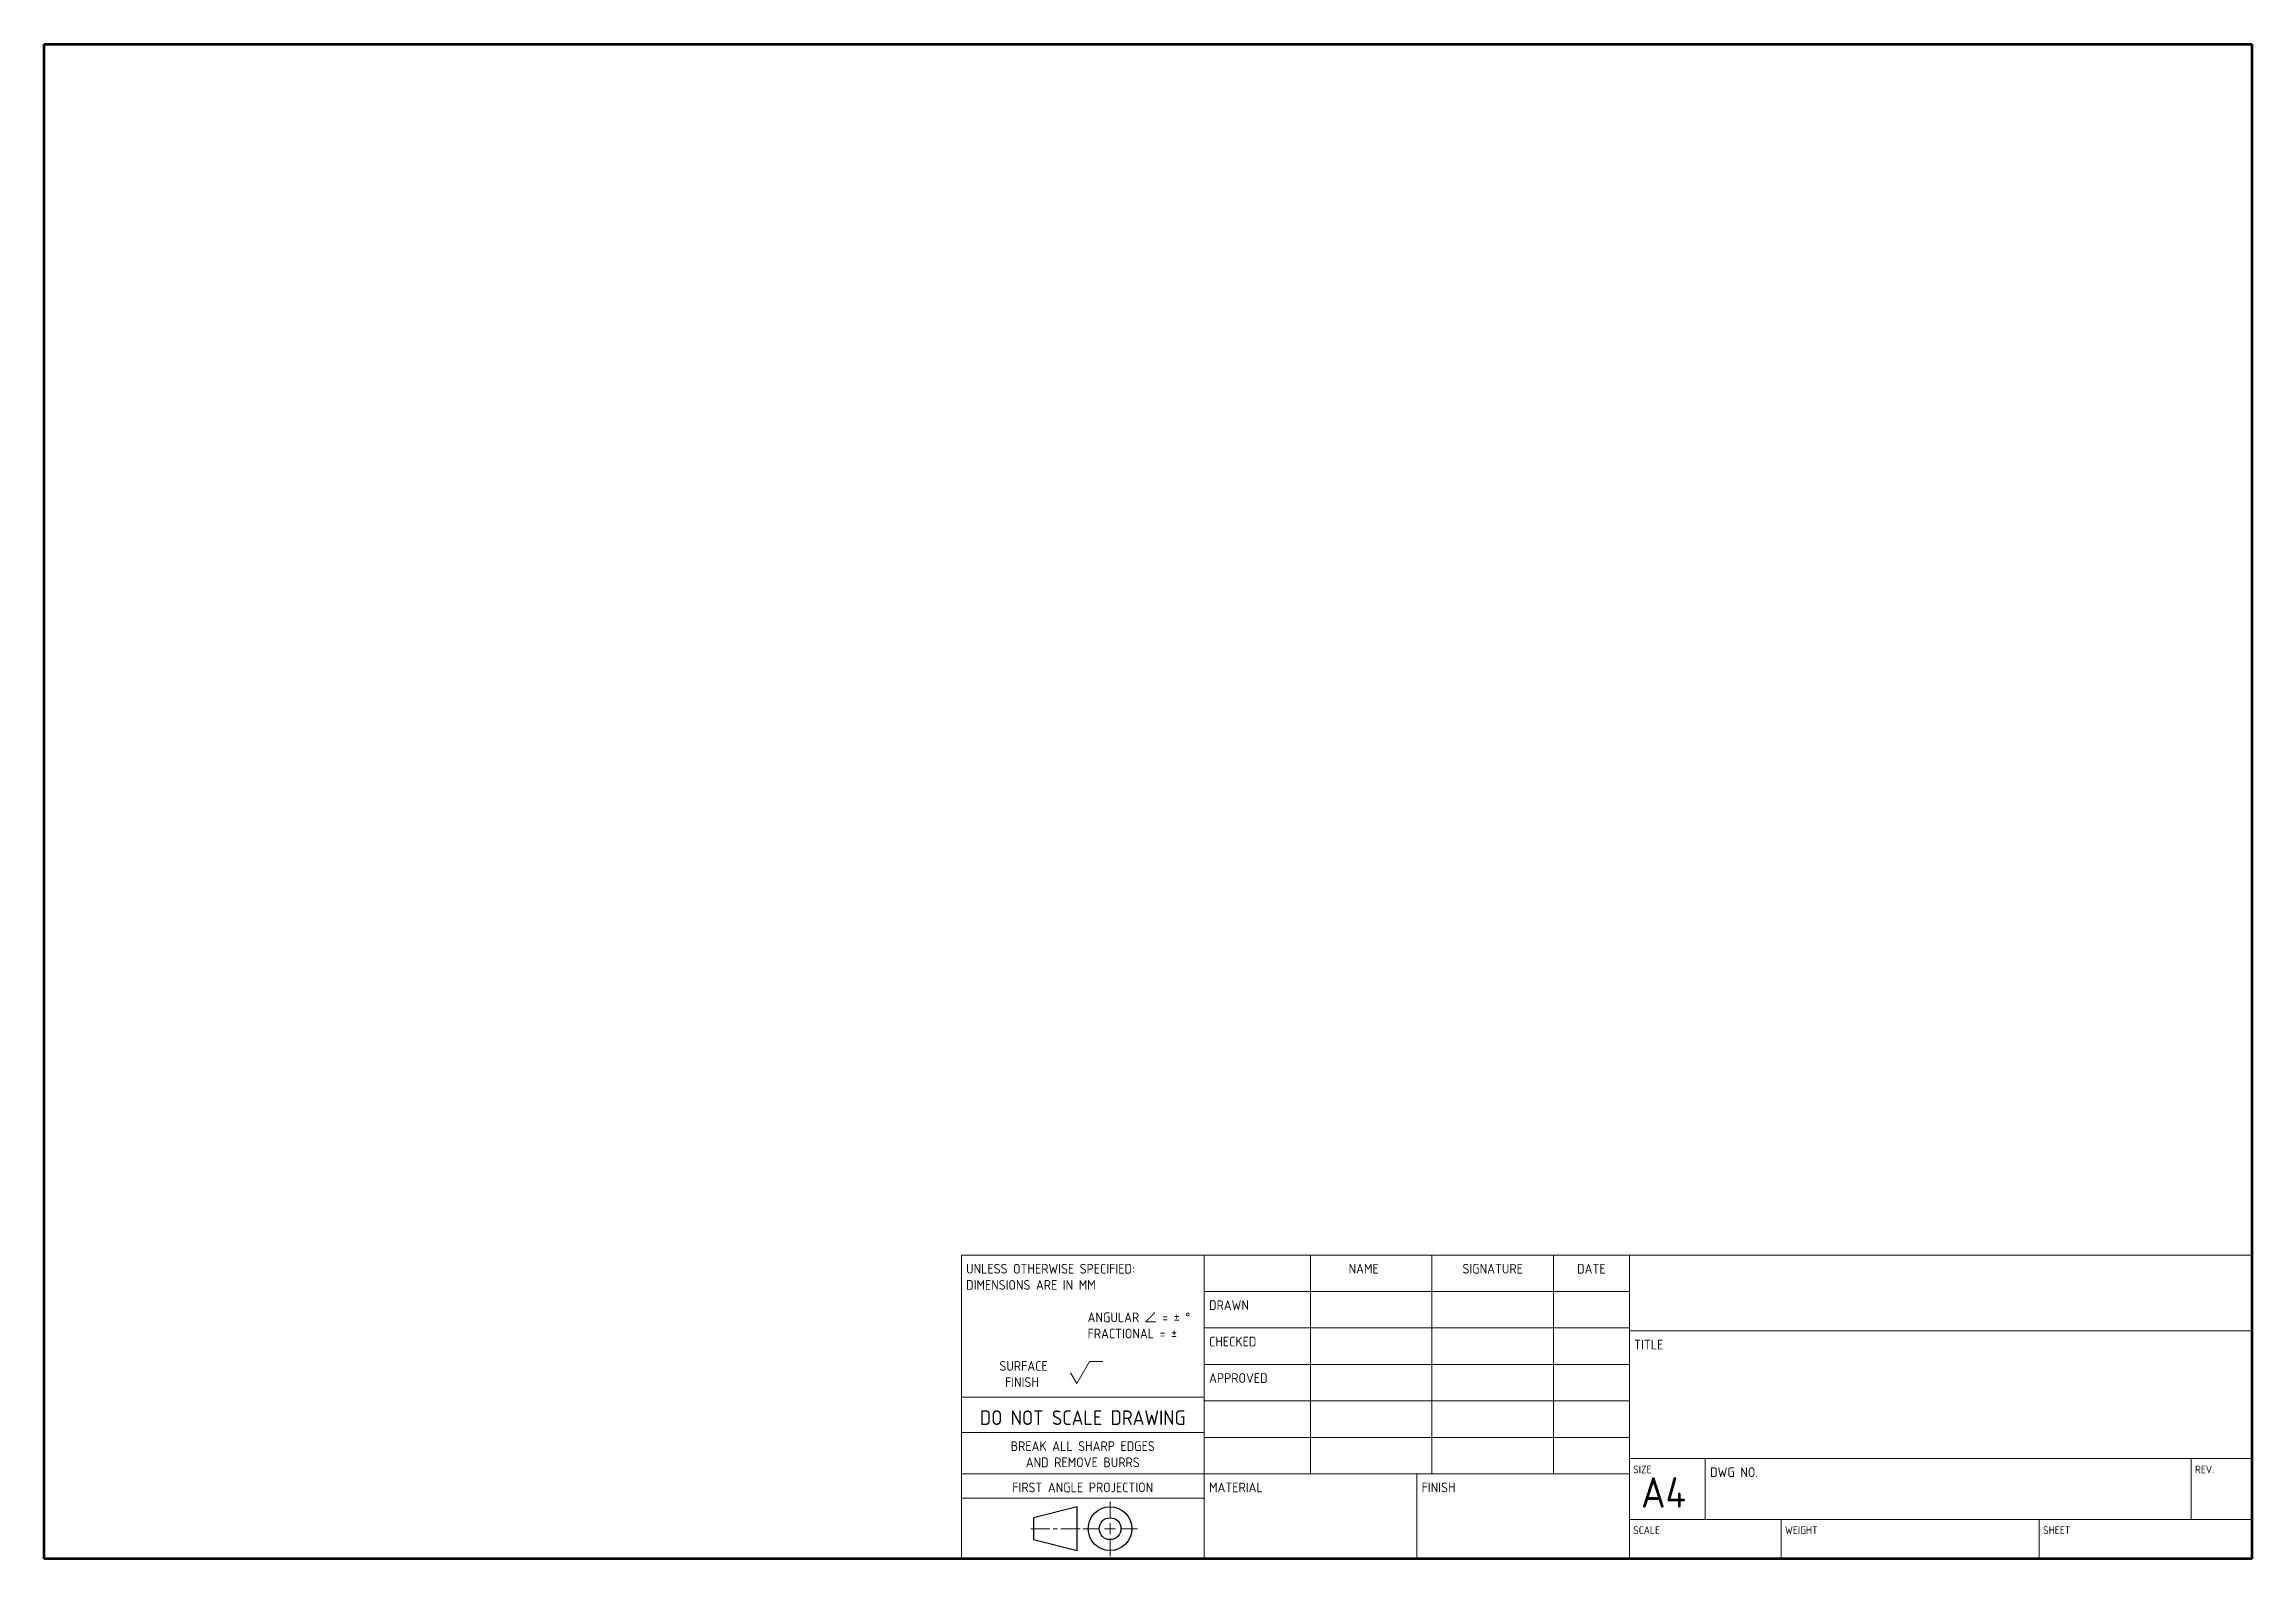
# Paper-space layout 'Sheet1' of a CAD drawing. Header units: millimetres. Extents: x 10 to 287, y 10 to 200.
import ezdxf

# ---------------------------------------------------------------- set-up
doc = ezdxf.new("R2010")
doc.units = ezdxf.units.MM
doc.header["$LTSCALE"] = 12.7
doc.layers.add('BORDER_FRAME', color=7, linetype='Continuous', lineweight=70)
doc.layers.add('TITLE_BLOCK', color=7, linetype='Continuous', lineweight=15)
doc.styles.add('Onshape-Standard', font='ISOCP.SHX')

psp = doc.layouts.new('Sheet1')

# ---------------------------------------------------------------- linework, layer by layer
at = {"layer": 'BORDER_FRAME', "color": 178, "true_color": 0x000000}
for p, q in [((10, 10), (10, 200)), ((10, 200), (287, 200)), ((287, 200), (287, 10)), ((287, 10), (10, 10))]:
    psp.add_line(p, q, dxfattribs=at)
at = {"layer": 'TITLE_BLOCK', "color": 178, "true_color": 0x000000}
for p, q in [((125.08, 10), (125.08, 48.1)), ((125.08, 48.1), (155.56, 48.1)), ((155.56, 10), (155.56, 48.1)), ((155.56, 48.1), (208.9, 48.1)), ((168.89, 20.67), (168.89, 48.1)), ((184.13, 20.67), (184.13, 48.1)), ((199.37, 20.67), (199.37, 48.1)), ((208.9, 10), (208.9, 48.1)), ((208.9, 48.1), (287, 48.1)), ((155.56, 43.53), (208.9, 43.53)), ((155.56, 38.96), (208.9, 38.96)), ((208.9, 38.58), (287, 38.58)), ((138.79, 33.32), (139.55, 32)), ((139.55, 32), (141.15, 34.77)), ((141.15, 34.77), (142.83, 34.77)), ((155.56, 34.38), (208.9, 34.38)), ((125.08, 30.27), (155.56, 30.27)), ((155.56, 29.81), (208.9, 29.81)), ((125.08, 25.85), (155.56, 25.85)), ((155.56, 25.24), (208.9, 25.24)), ((208.9, 22.57), (287, 22.57)), ((218.42, 14.95), (218.42, 22.57)), ((279.38, 14.95), (279.38, 22.57)), ((125.08, 20.67), (155.56, 20.67)), ((155.56, 20.67), (208.9, 20.67)), ((182.22, 10), (182.22, 20.67)), ((125.08, 17.62), (155.56, 17.62)), ((208.9, 14.95), (287, 14.95)), ((227.94, 10), (227.94, 14.95)), ((260.33, 10), (260.33, 14.95)), ((125.08, 10), (155.56, 10))]:
    psp.add_line(p, q, dxfattribs=at)
at = {"layer": 'TITLE_BLOCK', "color": 178, "lineweight": 15, "true_color": 0x000000}
for p, q in [((143.74, 15.15), (143.74, 17.21)), ((143.74, 14.47), (143.74, 13.09)), ((136.2, 13.78), (133.8, 13.78)), ((137.16, 13.78), (136.61, 13.78)), ((137.57, 13.78), (139.97, 13.78)), ((142.37, 13.78), (140.31, 13.78)), ((144.43, 13.78), (143.06, 13.78)), ((143.74, 12.41), (143.74, 10.35)), ((145.12, 13.78), (147.17, 13.78))]:
    psp.add_line(p, q, dxfattribs=at)
at = {"layer": 'TITLE_BLOCK', "color": 178, "lineweight": 30, "true_color": 0x000000}
for p, q in [((139.63, 16.52), (134.14, 15.15)), ((134.14, 15.15), (134.14, 12.41)), ((139.63, 11.04), (139.63, 16.52)), ((134.14, 12.41), (139.63, 11.04))]:
    psp.add_line(p, q, dxfattribs=at)
for radius in [2.74, 1.37]:
    psp.add_circle((143.74, 13.78), radius, dxfattribs=at)

# ---------------------------------------------------------------- texts
at = {"layer": 'TITLE_BLOCK', "color": 178, "true_color": 0x000000, "style": 'Onshape-Standard'}
for s, insert, char_height, width, attachment_point in [('UNLESS OTHERWISE SPECIFIED: ^JDIMENSIONS ARE IN MM^J^J^J^J^J      SURFACE^J       FINISH', (125.68, 47), 1.2192, 30.48, 1), ('NAME', (175.56, 47), 1.219, 13.335, 2), ('SIGNATURE', (191.75, 47), 1.219, 15.24, 2), ('DATE', (204.13, 47), 1.219, 9.525, 2), ('DRAWN', (156.16, 42.43), 1.219, 13.335, 1), ('^J^J^JANGULAR ∠ = ± °^JFRACTIONAL = ±', (140.92, 47), 1.2192, 15.24, 1), ('CHECKED', (156.16, 37.86), 1.219, 13.335, 1), ('TITLE', (209.5, 37.48), 1.219, 9.525, 1), ('APPROVED', (156.16, 33.29), 1.219, 13.335, 1), ('DO NOT SCALE DRAWING', (140.31, 28.62), 1.8288, 30.48, 2), ('BREAK ALL SHARP EDGES^JAND REMOVE BURRS', (140.31, 24.75), 1.2192, 30.48, 2), ('FIRST ANGLE PROJECTION', (140.31, 19.57), 1.2192, 30.48, 2), ('MATERIAL', (156.16, 19.57), 1.219, 13.335, 1), ('FINISH', (182.83, 19.57), 1.219, 1.905, 1), ('SIZE', (209.38, 21.7), 0.975, 9.525, 1), ('A4', (210.36, 20.23), 3.81, 9.525, 1), ('DWG NO.', (219.03, 21.48), 1.219, 60.96, 1), ('REV.', (279.87, 21.7), 0.975, 7.62, 1), ('SCALE', (209.38, 14.08), 0.975, 9.525, 1), ('WEIGHT', (228.43, 14.08), 0.975, 11.4148, 1), ('SHEET', (260.82, 14.08), 0.975, 19.05, 1)]:
    psp.add_mtext(s, dxfattribs=dict(at, insert=insert, char_height=char_height, width=width, attachment_point=attachment_point))

doc.saveas('drawing.dxf')
